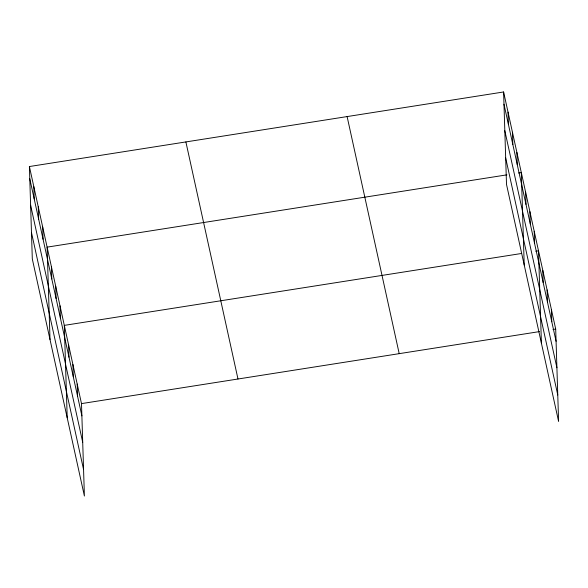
<?xml version="1.0" encoding="UTF-8"?>
<svg xmlns="http://www.w3.org/2000/svg" width="588" height="588" viewBox="0 0 588 588"><rect width="100%" height="100%" fill="white"/><g stroke="black" fill="none" stroke-linecap="round" stroke-linejoin="round"><path stroke-width="0.88" d="M29.4 166.536L81.497 403.611L84.4 496.029L32.303 258.948L29.4 166.536L503.6 91.971L555.697 329.052L558.6 421.464L506.503 184.389L503.6 91.971M506.922 174.842L47.113 247.136L50.017 339.555M518.616 173.004L521.313 172.578L524.217 264.997M521.416 253.501L64.305 325.377L67.208 417.796M535.808 251.238L538.505 250.811L541.408 343.23M81.497 403.611L539.505 331.595M552.999 329.471L555.697 329.052M503.982 104.23L556.079 341.312M504.813 130.683L556.909 367.765M505.673 157.937L557.769 395.018M347.111 116.578L399.208 353.653M185.881 141.928L237.986 379.003M29.782 178.796L81.886 415.878M30.62 205.249L82.717 442.323M31.473 232.503L83.57 469.577M551.397 309.486L551.787 321.754M547.097 289.928L547.487 302.195M542.805 270.37L543.187 282.637M534.205 231.253L534.588 243.52M529.906 211.695L530.295 223.954M525.606 192.136L525.995 204.396M516.881 152.424L517.271 164.691M512.457 132.271L512.839 144.538M508.025 112.124L508.414 124.384M77.197 384.052L77.587 396.312M72.905 364.494L73.287 376.754M68.605 344.935L68.987 357.195M60.005 305.819L60.395 318.079M55.713 286.26L56.095 298.52M51.413 266.702L51.795 278.962M42.681 226.99L43.071 239.25M38.257 206.836L38.639 219.096M33.825 186.683L34.214 198.95"/></g></svg>
